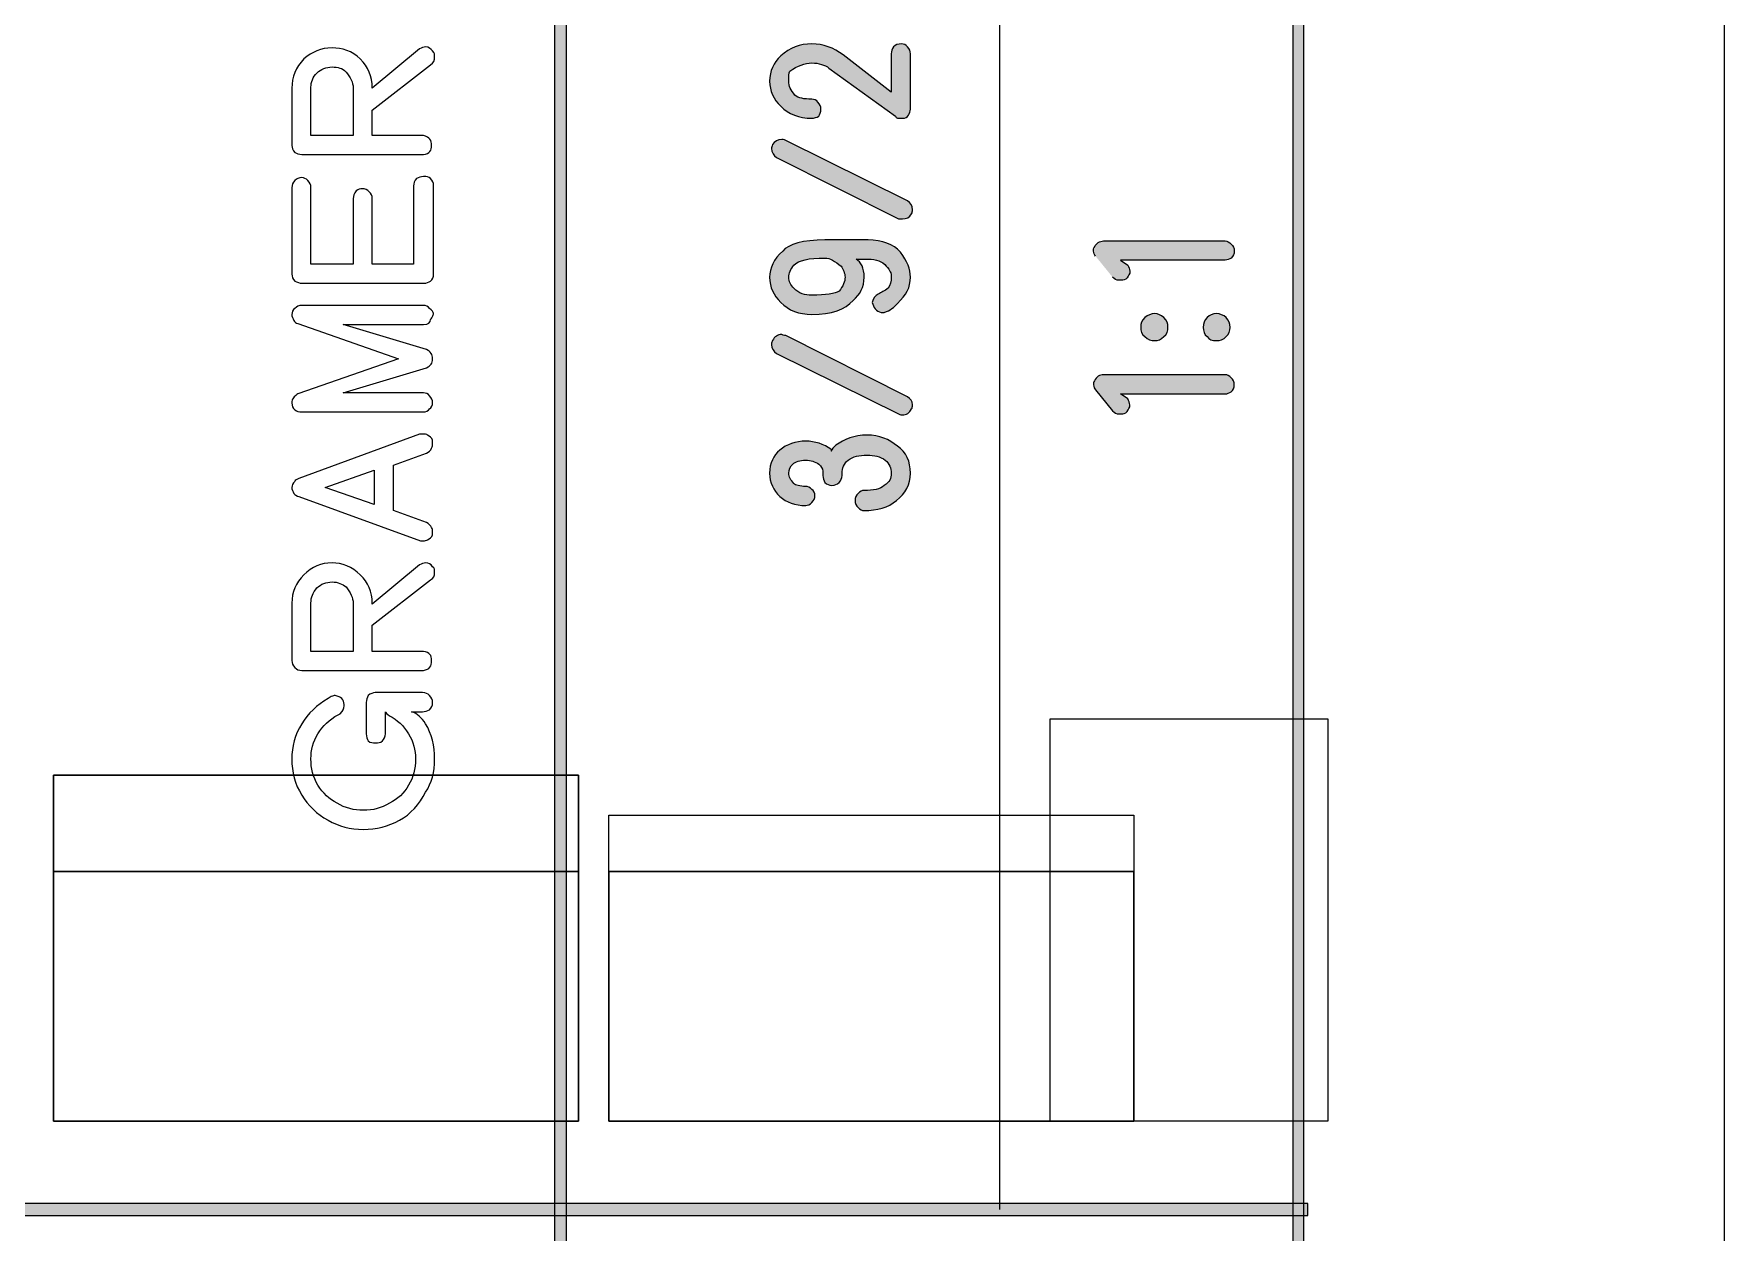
# Model space of a CAD drawing. Header units: inches. Extents: x -1525 to 612, y 0 to 1008.
# Drawn here: x -120.8 to -20, y 709.8 to 781.3 of the extents above; entities that cross this region are included whole.
import ezdxf

# ---------------------------------------------------------------- set-up
doc = ezdxf.new("R2010")
doc.units = ezdxf.units.IN
doc.header["$MEASUREMENT"] = 0
doc.header["$XCLIPFRAME"] = 2
doc.layers.add('Layer 1', color=7, linetype='Continuous', lineweight=0)
picture_1 = doc.add_image_def('image5.png', size_in_pixel=(62, 131))
picture_2 = doc.add_image_def('image6.png', size_in_pixel=(24, 131))
picture_3 = doc.add_image_def('image10.png', size_in_pixel=(62, 131))

# ---------------------------------------------------------------- blocks, each defined once
blk = doc.blocks.new('Block_7')
at = {"layer": 'Layer 1'}
blk.add_lwpolyline([(-119.66, 716.4), (-119.66, 731.28), (-88.34, 731.28), (-88.34, 716.4)], close=True, dxfattribs=at)
image = blk.add_image(picture_1, insert=(-119.66, 716.4), size_in_units=(14.88, 31.32), rotation=90, dxfattribs=at)
image.dxf.v_pixel = (0.23908, 0)
blk = doc.blocks.new('Block_8')
at = {"layer": 'Layer 1'}
blk.add_lwpolyline([(-119.66, 731.28), (-119.66, 737.04), (-88.34, 737.04), (-88.34, 731.28)], close=True, dxfattribs=at)
image = blk.add_image(picture_2, insert=(-119.66, 731.28), size_in_units=(5.76, 31.32), rotation=90, dxfattribs=at)
image.dxf.v_pixel = (0.23908, 0)
blk = doc.blocks.new('Block_11')
at = {"layer": 'Layer 1'}
blk.add_lwpolyline([(-60.2, 716.4), (-60.2, 740.4), (-43.64, 740.4), (-43.64, 716.4)], close=True, dxfattribs=at)
blk = doc.blocks.new('Block_12')
at = {"layer": 'Layer 1'}
blk.add_lwpolyline([(-86.54, 716.4), (-86.54, 731.28), (-55.22, 731.28), (-55.22, 716.4)], close=True, dxfattribs=at)
image = blk.add_image(picture_3, insert=(-86.54, 716.4), size_in_units=(14.88, 31.32), rotation=90, dxfattribs=at)
image.dxf.v_pixel = (0.23908, 0)
blk = doc.blocks.new('Block_13')
at = {"layer": 'Layer 1'}
blk.add_lwpolyline([(-86.54, 731.28), (-86.54, 734.64), (-55.22, 734.64), (-55.22, 731.28)], close=True, dxfattribs=at)
blk = doc.blocks.new('Block_2')
at = {"layer": 'Layer 1', "true_color": 0x000000, "transparency": 33554687}
h = blk.add_hatch(color=18, dxfattribs=at)
h.dxf.hatch_style = 2
h.paths.add_polyline_path([(-89.78, 566.88), (-89.06, 566.88), (-89.06, 989.46), (-89.78, 989.46)])
h = blk.add_hatch(color=18, dxfattribs=at)
h.dxf.hatch_style = 2
h.paths.add_polyline_path([(-45.74, 566.88), (-45.08, 566.88), (-45.08, 989.46), (-45.74, 989.46)])
h = blk.add_hatch(color=18, dxfattribs=at)
h.dxf.hatch_style = 2
edge = h.paths.add_edge_path()
edge.add_spline(control_points=[(-73.28, 756.36), (-73.22, 756.48), (-73.16, 756.6), (-72.98, 756.72), (-72.5, 757.08), (-71.9, 757.32), (-71.12, 757.32), (-70.4, 757.32), (-69.8, 757.08), (-69.32, 756.66), (-68.78, 756.3), (-68.54, 755.76), (-68.54, 755.04), (-68.54, 754.38), (-68.84, 753.84), (-69.38, 753.42), (-69.86, 753), (-70.52, 752.82), (-71.3, 752.82), (-71.42, 752.82), (-71.54, 752.88), (-71.66, 753), (-71.78, 753.12), (-71.84, 753.24), (-71.84, 753.42), (-71.84, 753.6), (-71.78, 753.72), (-71.66, 753.84), (-71.54, 753.96), (-71.42, 754.02), (-71.3, 754.02), (-70.76, 754.02), (-70.34, 754.08), (-70.1, 754.32), (-69.8, 754.5), (-69.68, 754.74), (-69.68, 755.04), (-69.68, 755.34), (-69.8, 755.64), (-70.04, 755.82), (-70.34, 756.06), (-70.7, 756.12), (-71.12, 756.12), (-71.6, 756.12), (-71.96, 756.06), (-72.26, 755.82), (-72.5, 755.64), (-72.62, 755.34), (-72.62, 755.04), (-72.62, 755.04), (-72.62, 754.92), (-72.62, 754.92), (-72.62, 754.74), (-72.68, 754.62), (-72.8, 754.5), (-72.92, 754.38), (-73.04, 754.32), (-73.22, 754.32), (-73.4, 754.32), (-73.52, 754.38), (-73.64, 754.5), (-73.7, 754.62), (-73.76, 754.74), (-73.76, 754.92), (-73.76, 754.92), (-73.76, 755.16), (-73.76, 755.16), (-73.76, 755.34), (-73.88, 755.46), (-74, 755.58), (-74.24, 755.76), (-74.48, 755.82), (-74.78, 755.82), (-75.14, 755.82), (-75.38, 755.76), (-75.56, 755.58), (-75.68, 755.46), (-75.8, 755.28), (-75.8, 755.04), (-75.8, 754.86), (-75.68, 754.62), (-75.5, 754.44), (-75.38, 754.32), (-75.14, 754.26), (-74.78, 754.26), (-74.66, 754.26), (-74.54, 754.2), (-74.42, 754.08), (-74.3, 754.02), (-74.24, 753.84), (-74.24, 753.72), (-74.24, 753.54), (-74.3, 753.42), (-74.42, 753.3), (-74.54, 753.18), (-74.66, 753.12), (-74.78, 753.12), (-75.44, 753.12), (-75.92, 753.3), (-76.34, 753.66), (-76.7, 754.02), (-76.94, 754.5), (-76.94, 755.04), (-76.94, 755.64), (-76.7, 756.12), (-76.34, 756.42), (-75.92, 756.78), (-75.38, 756.96), (-74.78, 756.96), (-74.24, 756.96), (-73.7, 756.78), (-73.28, 756.48), (-73.22, 756.42), (-73.22, 756.42), (-73.28, 756.36)], knot_values=[0, 0, 0, 0, 1, 1, 1, 2, 2, 2, 3, 3, 3, 4, 4, 4, 5, 5, 5, 6, 6, 6, 7, 7, 7, 8, 8, 8, 9, 9, 9, 10, 10, 10, 11, 11, 11, 12, 12, 12, 13, 13, 13, 14, 14, 14, 15, 15, 15, 16, 16, 16, 17, 17, 17, 18, 18, 18, 19, 19, 19, 20, 20, 20, 21, 21, 21, 22, 22, 22, 23, 23, 23, 24, 24, 24, 25, 25, 25, 26, 26, 26, 27, 27, 27, 28, 28, 28, 29, 29, 29, 30, 30, 30, 31, 31, 31, 32, 32, 32, 33, 33, 33, 34, 34, 34, 35, 35, 35, 36, 36, 36, 37, 37, 37, 38, 38, 38, 38], degree=3, periodic=0)
edge = h.paths.add_edge_path()
edge.add_spline(control_points=[(-76.52, 762.18), (-76.7, 762.3), (-76.82, 762.48), (-76.82, 762.72), (-76.82, 762.84), (-76.82, 762.9), (-76.76, 762.96), (-76.64, 763.2), (-76.46, 763.32), (-76.22, 763.32), (-76.16, 763.32), (-76.1, 763.26), (-75.98, 763.26), (-75.98, 763.26), (-68.72, 759.6), (-68.72, 759.6), (-68.54, 759.48), (-68.42, 759.36), (-68.42, 759.12), (-68.42, 759), (-68.42, 758.94), (-68.48, 758.88), (-68.6, 758.64), (-68.78, 758.52), (-69.02, 758.52), (-69.08, 758.52), (-69.14, 758.52), (-69.26, 758.58), (-69.26, 758.58), (-76.52, 762.18), (-76.52, 762.18)], knot_values=[0, 0, 0, 0, 1, 1, 1, 2, 2, 2, 3, 3, 3, 4, 4, 4, 5, 5, 5, 6, 6, 6, 7, 7, 7, 8, 8, 8, 9, 9, 9, 10, 10, 10, 10], degree=3, periodic=0)
edge = h.paths.add_edge_path()
edge.add_spline(control_points=[(-75.8, 766.74), (-75.8, 766.5), (-75.68, 766.26), (-75.5, 766.08), (-75.2, 765.78), (-74.84, 765.66), (-74.42, 765.66), (-73.58, 765.66), (-73.04, 765.78), (-72.8, 765.9), (-72.56, 766.2), (-72.44, 766.5), (-72.44, 766.74), (-72.44, 766.98), (-72.56, 767.22), (-72.68, 767.4), (-73.04, 767.7), (-73.34, 767.88), (-73.64, 767.88), (-74.6, 767.88), (-75.2, 767.76), (-75.5, 767.46), (-75.68, 767.22), (-75.8, 766.98), (-75.8, 766.74)], knot_values=[0, 0, 0, 0, 1, 1, 1, 2, 2, 2, 3, 3, 3, 4, 4, 4, 5, 5, 5, 6, 6, 6, 7, 7, 7, 8, 8, 8, 8], degree=3, periodic=0)
edge = h.paths.add_edge_path()
edge.add_spline(control_points=[(-74.42, 764.52), (-75.2, 764.52), (-75.8, 764.76), (-76.28, 765.24), (-76.7, 765.66), (-76.94, 766.14), (-76.94, 766.74), (-76.94, 767.28), (-76.7, 767.82), (-76.16, 768.3), (-75.8, 768.72), (-74.96, 768.96), (-73.64, 768.96), (-73.64, 768.96), (-71.06, 768.96), (-71.06, 768.96), (-70.22, 768.96), (-69.56, 768.72), (-69.14, 768.24), (-68.72, 767.7), (-68.54, 767.22), (-68.54, 766.74), (-68.54, 766.14), (-68.78, 765.66), (-69.32, 765.18), (-69.5, 764.94), (-69.74, 764.76), (-70.1, 764.64), (-70.16, 764.64), (-70.22, 764.64), (-70.28, 764.64), (-70.58, 764.7), (-70.76, 764.94), (-70.82, 765.24), (-70.76, 765.48), (-70.64, 765.66), (-70.46, 765.72), (-70.28, 765.84), (-70.1, 765.9), (-69.86, 766.08), (-69.74, 766.26), (-69.68, 766.5), (-69.68, 766.74), (-69.68, 766.98), (-69.74, 767.16), (-69.98, 767.4), (-70.22, 767.7), (-70.58, 767.82), (-71.06, 767.82), (-71.06, 767.82), (-71.78, 767.82), (-71.78, 767.82), (-71.48, 767.64), (-71.3, 767.28), (-71.3, 766.74), (-71.3, 766.14), (-71.54, 765.72), (-71.96, 765.36), (-72.44, 764.82), (-73.22, 764.52), (-74.42, 764.52)], knot_values=[0, 0, 0, 0, 1, 1, 1, 2, 2, 2, 3, 3, 3, 4, 4, 4, 5, 5, 5, 6, 6, 6, 7, 7, 7, 8, 8, 8, 9, 9, 9, 10, 10, 10, 11, 11, 11, 12, 12, 12, 13, 13, 13, 14, 14, 14, 15, 15, 15, 16, 16, 16, 17, 17, 17, 18, 18, 18, 19, 19, 19, 20, 20, 20, 20], degree=3, periodic=0)
edge = h.paths.add_edge_path()
edge.add_spline(control_points=[(-76.52, 773.88), (-76.7, 774), (-76.82, 774.18), (-76.82, 774.42), (-76.82, 774.48), (-76.82, 774.54), (-76.76, 774.66), (-76.64, 774.84), (-76.46, 774.96), (-76.22, 774.96), (-76.16, 774.96), (-76.1, 774.96), (-75.98, 774.9), (-75.98, 774.9), (-68.72, 771.3), (-68.72, 771.3), (-68.54, 771.18), (-68.42, 771), (-68.42, 770.76), (-68.42, 770.7), (-68.42, 770.58), (-68.48, 770.52), (-68.6, 770.28), (-68.78, 770.22), (-69.02, 770.22), (-69.08, 770.22), (-69.14, 770.22), (-69.26, 770.22), (-69.26, 770.22), (-76.52, 773.88), (-76.52, 773.88)], knot_values=[0, 0, 0, 0, 1, 1, 1, 2, 2, 2, 3, 3, 3, 4, 4, 4, 5, 5, 5, 6, 6, 6, 7, 7, 7, 8, 8, 8, 9, 9, 9, 10, 10, 10, 10], degree=3, periodic=0)
edge = h.paths.add_edge_path()
edge.add_spline(control_points=[(-69.68, 777.78), (-69.68, 777.78), (-69.68, 780.06), (-69.68, 780.06), (-69.68, 780.24), (-69.62, 780.36), (-69.56, 780.48), (-69.44, 780.6), (-69.26, 780.66), (-69.08, 780.66), (-68.96, 780.66), (-68.78, 780.6), (-68.72, 780.48), (-68.6, 780.36), (-68.54, 780.24), (-68.54, 780.06), (-68.54, 780.06), (-68.54, 776.76), (-68.54, 776.76), (-68.54, 776.64), (-68.6, 776.52), (-68.66, 776.4), (-68.72, 776.28), (-68.84, 776.22), (-69.02, 776.22), (-69.02, 776.22), (-69.08, 776.22), (-69.14, 776.22), (-69.26, 776.22), (-69.38, 776.22), (-69.44, 776.34), (-69.44, 776.34), (-73.4, 779.22), (-73.4, 779.22), (-73.64, 779.4), (-74, 779.52), (-74.42, 779.52), (-74.84, 779.52), (-75.26, 779.34), (-75.74, 779.04), (-75.8, 778.92), (-75.8, 778.68), (-75.8, 778.44), (-75.8, 778.14), (-75.68, 777.9), (-75.44, 777.6), (-75.2, 777.42), (-74.9, 777.36), (-74.42, 777.36), (-74.3, 777.36), (-74.12, 777.3), (-74.06, 777.18), (-73.94, 777.06), (-73.88, 776.94), (-73.88, 776.76), (-73.88, 776.58), (-73.94, 776.46), (-74, 776.34), (-74.12, 776.28), (-74.3, 776.22), (-74.42, 776.22), (-75.2, 776.22), (-75.8, 776.46), (-76.28, 776.94), (-76.7, 777.36), (-76.94, 777.84), (-76.94, 778.44), (-76.94, 779.04), (-76.7, 779.52), (-76.28, 779.94), (-75.74, 780.42), (-75.14, 780.66), (-74.42, 780.66), (-73.76, 780.66), (-73.1, 780.42), (-72.56, 780), (-72.56, 780), (-69.68, 777.78), (-69.68, 777.78)], knot_values=[0, 0, 0, 0, 1, 1, 1, 2, 2, 2, 3, 3, 3, 4, 4, 4, 5, 5, 5, 6, 6, 6, 7, 7, 7, 8, 8, 8, 9, 9, 9, 10, 10, 10, 11, 11, 11, 12, 12, 12, 13, 13, 13, 14, 14, 14, 15, 15, 15, 16, 16, 16, 17, 17, 17, 18, 18, 18, 19, 19, 19, 20, 20, 20, 21, 21, 21, 22, 22, 22, 23, 23, 23, 24, 24, 24, 25, 25, 25, 26, 26, 26, 26], degree=3, periodic=0)
edge = h.paths.add_edge_path()
edge.add_spline(control_points=[(-74.42, 785.34), (-74.84, 785.34), (-75.32, 785.22), (-75.74, 784.92), (-75.8, 784.74), (-75.8, 784.5), (-75.8, 784.26), (-75.8, 784.02), (-75.68, 783.78), (-75.5, 783.54), (-75.26, 783.3), (-74.9, 783.18), (-74.42, 783.18), (-74.42, 783.18), (-71.06, 783.18), (-71.06, 783.18), (-70.58, 783.18), (-70.22, 783.3), (-69.98, 783.54), (-69.8, 783.78), (-69.68, 784.02), (-69.68, 784.26), (-69.68, 784.5), (-69.8, 784.74), (-69.98, 784.98), (-70.22, 785.22), (-70.58, 785.34), (-71.06, 785.34), (-71.06, 785.34), (-74.42, 785.34), (-74.42, 785.34)], knot_values=[0, 0, 0, 0, 1, 1, 1, 2, 2, 2, 3, 3, 3, 4, 4, 4, 5, 5, 5, 6, 6, 6, 7, 7, 7, 8, 8, 8, 9, 9, 9, 10, 10, 10, 10], degree=3, periodic=0)
edge = h.paths.add_edge_path()
edge.add_spline(control_points=[(-71.06, 786.48), (-70.28, 786.48), (-69.68, 786.24), (-69.2, 785.76), (-68.72, 785.34), (-68.54, 784.86), (-68.54, 784.26), (-68.54, 783.66), (-68.78, 783.18), (-69.2, 782.76), (-69.68, 782.28), (-70.28, 782.04), (-71.06, 782.04), (-71.06, 782.04), (-74.42, 782.04), (-74.42, 782.04), (-75.2, 782.04), (-75.8, 782.28), (-76.28, 782.76), (-76.7, 783.18), (-76.94, 783.72), (-76.94, 784.26), (-76.94, 784.86), (-76.7, 785.34), (-76.28, 785.76), (-75.8, 786.24), (-75.2, 786.48), (-74.42, 786.48), (-74.42, 786.48), (-71.06, 786.48), (-71.06, 786.48)], knot_values=[0, 0, 0, 0, 1, 1, 1, 2, 2, 2, 3, 3, 3, 4, 4, 4, 5, 5, 5, 6, 6, 6, 7, 7, 7, 8, 8, 8, 9, 9, 9, 10, 10, 10, 10], degree=3, periodic=0)
edge = h.paths.add_edge_path()
edge.add_spline(control_points=[(-76.82, 790.38), (-76.88, 790.44), (-76.94, 790.56), (-76.94, 790.68), (-76.94, 790.8), (-76.94, 790.86), (-76.88, 790.98), (-76.76, 791.16), (-76.58, 791.28), (-76.34, 791.28), (-76.34, 791.28), (-69.08, 791.28), (-69.08, 791.28), (-68.96, 791.28), (-68.84, 791.22), (-68.72, 791.1), (-68.6, 790.98), (-68.54, 790.86), (-68.54, 790.68), (-68.54, 790.56), (-68.6, 790.38), (-68.72, 790.32), (-68.84, 790.2), (-68.96, 790.14), (-69.08, 790.14), (-69.08, 790.14), (-75.32, 790.14), (-75.32, 790.14), (-75.32, 790.14), (-74.9, 789.84), (-74.9, 789.84), (-74.84, 789.72), (-74.78, 789.6), (-74.78, 789.48), (-74.78, 789.48), (-74.78, 789.42), (-74.78, 789.36), (-74.84, 789.24), (-74.9, 789.12), (-75.02, 789), (-75.14, 788.94), (-75.26, 788.94), (-75.38, 788.94), (-75.38, 788.94), (-75.44, 788.94), (-75.44, 788.94), (-75.56, 788.94), (-75.68, 789), (-75.8, 789.18), (-75.8, 789.18), (-76.82, 790.38), (-76.82, 790.38)], knot_values=[0, 0, 0, 0, 1, 1, 1, 2, 2, 2, 3, 3, 3, 4, 4, 4, 5, 5, 5, 6, 6, 6, 7, 7, 7, 8, 8, 8, 9, 9, 9, 10, 10, 10, 11, 11, 11, 12, 12, 12, 13, 13, 13, 14, 14, 14, 15, 15, 15, 16, 16, 16, 17, 17, 17, 17], degree=3, periodic=0)
edge = h.paths.add_edge_path()
edge.add_spline(control_points=[(-69.68, 795.96), (-69.68, 796.2), (-69.74, 796.38), (-69.86, 796.56), (-70.22, 796.86), (-70.58, 797.04), (-71.06, 797.04), (-71.9, 797.04), (-72.44, 796.92), (-72.68, 796.68), (-72.92, 796.44), (-72.98, 796.2), (-72.98, 795.96), (-72.98, 795.72), (-72.92, 795.48), (-72.68, 795.24), (-72.38, 794.94), (-72.14, 794.82), (-71.84, 794.82), (-70.88, 794.82), (-70.28, 794.94), (-69.98, 795.24), (-69.8, 795.42), (-69.68, 795.66), (-69.68, 795.96)], knot_values=[0, 0, 0, 0, 1, 1, 1, 2, 2, 2, 3, 3, 3, 4, 4, 4, 5, 5, 5, 6, 6, 6, 7, 7, 7, 8, 8, 8, 8], degree=3, periodic=0)
edge = h.paths.add_edge_path()
edge.add_spline(control_points=[(-71.06, 798.18), (-70.28, 798.18), (-69.68, 797.94), (-69.2, 797.46), (-68.78, 796.98), (-68.54, 796.5), (-68.54, 795.96), (-68.54, 795.36), (-68.78, 794.88), (-69.26, 794.4), (-69.62, 793.92), (-70.52, 793.68), (-71.78, 793.68), (-71.78, 793.68), (-74.42, 793.68), (-74.42, 793.68), (-75.26, 793.68), (-75.86, 793.92), (-76.22, 794.4), (-76.7, 794.94), (-76.94, 795.42), (-76.94, 795.96), (-76.94, 796.5), (-76.7, 797.04), (-76.28, 797.46), (-76.04, 797.7), (-75.74, 797.88), (-75.38, 798), (-75.32, 798.06), (-75.26, 798.06), (-75.2, 798.06), (-74.9, 797.94), (-74.72, 797.76), (-74.6, 797.46), (-74.66, 797.22), (-74.78, 797.04), (-75.02, 796.92), (-75.2, 796.86), (-75.32, 796.74), (-75.5, 796.62), (-75.68, 796.44), (-75.8, 796.2), (-75.8, 795.96), (-75.8, 795.72), (-75.68, 795.48), (-75.44, 795.18), (-75.26, 795), (-74.9, 794.88), (-74.42, 794.88), (-74.42, 794.88), (-73.7, 794.88), (-73.7, 794.88), (-74, 795.06), (-74.12, 795.42), (-74.12, 795.96), (-74.12, 796.5), (-73.94, 796.98), (-73.52, 797.28), (-73.04, 797.88), (-72.2, 798.18), (-71.06, 798.18)], knot_values=[0, 0, 0, 0, 1, 1, 1, 2, 2, 2, 3, 3, 3, 4, 4, 4, 5, 5, 5, 6, 6, 6, 7, 7, 7, 8, 8, 8, 9, 9, 9, 10, 10, 10, 11, 11, 11, 12, 12, 12, 13, 13, 13, 14, 14, 14, 15, 15, 15, 16, 16, 16, 17, 17, 17, 18, 18, 18, 19, 19, 19, 20, 20, 20, 20], degree=3, periodic=0)
edge.add_line((-71.06, 798.18), (-71.06, 798.18))
h = blk.add_hatch(color=18, dxfattribs=at)
h.dxf.hatch_style = 2
edge = h.paths.add_edge_path()
edge.add_spline(control_points=[(-57.5, 760.02), (-57.56, 760.08), (-57.62, 760.2), (-57.62, 760.32), (-57.62, 760.38), (-57.62, 760.5), (-57.56, 760.56), (-57.44, 760.8), (-57.26, 760.92), (-57.02, 760.92), (-57.02, 760.92), (-49.76, 760.92), (-49.76, 760.92), (-49.64, 760.92), (-49.52, 760.86), (-49.4, 760.74), (-49.28, 760.62), (-49.22, 760.5), (-49.22, 760.32), (-49.22, 760.14), (-49.28, 760.02), (-49.4, 759.9), (-49.52, 759.84), (-49.64, 759.78), (-49.76, 759.78), (-49.76, 759.78), (-56, 759.78), (-56, 759.78), (-56, 759.78), (-55.58, 759.48), (-55.58, 759.48), (-55.52, 759.36), (-55.46, 759.24), (-55.46, 759.12), (-55.46, 759.12), (-55.46, 759.06), (-55.46, 759), (-55.52, 758.88), (-55.58, 758.76), (-55.7, 758.64), (-55.82, 758.58), (-55.94, 758.58), (-56.06, 758.58), (-56.06, 758.58), (-56.12, 758.58), (-56.12, 758.58), (-56.24, 758.58), (-56.36, 758.64), (-56.48, 758.76), (-56.48, 758.76), (-57.5, 760.02), (-57.5, 760.02)], knot_values=[0, 0, 0, 0, 1, 1, 1, 2, 2, 2, 3, 3, 3, 4, 4, 4, 5, 5, 5, 6, 6, 6, 7, 7, 7, 8, 8, 8, 9, 9, 9, 10, 10, 10, 11, 11, 11, 12, 12, 12, 13, 13, 13, 14, 14, 14, 15, 15, 15, 16, 16, 16, 17, 17, 17, 17], degree=3, periodic=0)
edge = h.paths.add_edge_path()
edge.add_spline(control_points=[(-53.42, 763.2), (-53.6, 763.02), (-53.78, 762.96), (-53.96, 762.96), (-54.2, 762.96), (-54.38, 763.02), (-54.56, 763.2), (-54.74, 763.32), (-54.8, 763.56), (-54.8, 763.74), (-54.8, 763.98), (-54.74, 764.16), (-54.56, 764.34), (-54.38, 764.46), (-54.2, 764.58), (-53.96, 764.58), (-53.78, 764.58), (-53.6, 764.46), (-53.42, 764.34), (-53.24, 764.16), (-53.18, 763.98), (-53.18, 763.74), (-53.18, 763.56), (-53.24, 763.32), (-53.42, 763.2)], knot_values=[0, 0, 0, 0, 1, 1, 1, 2, 2, 2, 3, 3, 3, 4, 4, 4, 5, 5, 5, 6, 6, 6, 7, 7, 7, 8, 8, 8, 8], degree=3, periodic=0)
edge = h.paths.add_edge_path()
edge.add_spline(control_points=[(-49.7, 763.2), (-49.88, 763.02), (-50.06, 762.96), (-50.3, 762.96), (-50.54, 762.96), (-50.72, 763.02), (-50.84, 763.2), (-51.02, 763.32), (-51.08, 763.56), (-51.08, 763.74), (-51.08, 763.98), (-51.02, 764.16), (-50.84, 764.34), (-50.72, 764.46), (-50.48, 764.58), (-50.3, 764.58), (-50.06, 764.58), (-49.88, 764.46), (-49.7, 764.34), (-49.58, 764.16), (-49.46, 763.98), (-49.46, 763.74), (-49.46, 763.56), (-49.58, 763.32), (-49.7, 763.2)], knot_values=[0, 0, 0, 0, 1, 1, 1, 2, 2, 2, 3, 3, 3, 4, 4, 4, 5, 5, 5, 6, 6, 6, 7, 7, 7, 8, 8, 8, 8], degree=3, periodic=0)
edge = h.paths.add_edge_path()
edge.add_spline(control_points=[(-57.5, 768), (-57.56, 768.06), (-57.62, 768.18), (-57.62, 768.3), (-57.62, 768.36), (-57.62, 768.48), (-57.56, 768.54), (-57.44, 768.78), (-57.26, 768.9), (-57.02, 768.9), (-57.02, 768.9), (-49.76, 768.9), (-49.76, 768.9), (-49.64, 768.9), (-49.52, 768.84), (-49.4, 768.72), (-49.28, 768.6), (-49.22, 768.48), (-49.22, 768.3), (-49.22, 768.12), (-49.28, 768), (-49.4, 767.88), (-49.52, 767.82), (-49.64, 767.76), (-49.76, 767.76), (-49.76, 767.76), (-56, 767.76), (-56, 767.76), (-56, 767.76), (-55.58, 767.46), (-55.58, 767.46), (-55.52, 767.34), (-55.46, 767.22), (-55.46, 767.1), (-55.46, 767.1), (-55.46, 767.04), (-55.46, 766.98), (-55.52, 766.86), (-55.58, 766.74), (-55.7, 766.62), (-55.82, 766.56), (-55.94, 766.56), (-56.06, 766.56), (-56.06, 766.56), (-56.12, 766.56), (-56.12, 766.56), (-56.24, 766.56), (-56.36, 766.62), (-56.48, 766.74)], knot_values=[0, 0, 0, 0, 1, 1, 1, 2, 2, 2, 3, 3, 3, 4, 4, 4, 5, 5, 5, 6, 6, 6, 7, 7, 7, 8, 8, 8, 9, 9, 9, 10, 10, 10, 11, 11, 11, 12, 12, 12, 13, 13, 13, 14, 14, 14, 15, 15, 15, 16, 16, 16, 16], degree=3, periodic=0)
edge.add_line((-56.48, 766.74), (-57.5, 768))
h = blk.add_hatch(color=18, dxfattribs=at)
h.dxf.hatch_style = 2
h.paths.add_polyline_path([(-166.58, 710.76), (-44.84, 710.76), (-44.84, 711.48), (-166.58, 711.48)])
at = {"layer": 'Layer 1', "color": 18, "lineweight": 9, "true_color": 0x000000}
blk.add_line((-63.2, 711.12), (-63.2, 989.46), dxfattribs=at)
at = {"layer": 'Layer 1'}
for points in [[(-632, 1008), (-20, 1008), (-20, 0), (-632, 0)], [(-89.78, 566.88), (-89.06, 566.88), (-89.06, 989.46), (-89.78, 989.46)], [(-45.74, 566.88), (-45.08, 566.88), (-45.08, 989.46), (-45.74, 989.46)], [(-166.58, 710.76), (-44.84, 710.76), (-44.84, 711.48), (-166.58, 711.48)]]:
    blk.add_lwpolyline(points, close=True, dxfattribs=at)
at = {"layer": 'Layer 1', "color": 18, "lineweight": 9, "true_color": 0x000000}
for points in [[(-89.78, 566.88), (-89.06, 566.88), (-89.06, 989.46), (-89.78, 989.46)], [(-45.08, 989.46), (-45.74, 989.46), (-45.74, 566.88), (-45.08, 566.88)], [(-166.58, 710.76), (-44.84, 710.76), (-44.84, 711.48), (-166.58, 711.48)]]:
    blk.add_lwpolyline(points, close=True, dxfattribs=at)
at = {"layer": 'Layer 1'}
for points, knots in [([(-100.64, 776.7), (-100.64, 776.7), (-100.64, 775.2), (-100.64, 775.2), (-100.64, 775.2), (-97.58, 775.2), (-97.58, 775.2), (-97.22, 775.08), (-97.1, 774.9), (-97.1, 774.6), (-97.1, 774.3), (-97.22, 774.12), (-97.58, 774.06), (-97.58, 774.06), (-104.84, 774.06), (-104.84, 774.06), (-105.02, 774.06), (-105.14, 774.12), (-105.26, 774.18), (-105.38, 774.3), (-105.44, 774.48), (-105.44, 774.6), (-105.44, 774.6), (-105.44, 778.02), (-105.44, 778.02), (-105.44, 778.68), (-105.2, 779.28), (-104.72, 779.76), (-104.24, 780.18), (-103.7, 780.42), (-103.04, 780.42), (-102.44, 780.42), (-101.84, 780.24), (-101.36, 779.76), (-100.88, 779.28), (-100.64, 778.74), (-100.64, 778.02), (-100.64, 778.02), (-97.82, 780.36), (-97.82, 780.36), (-97.7, 780.42), (-97.58, 780.48), (-97.46, 780.48), (-97.28, 780.48), (-97.16, 780.36), (-97.04, 780.24), (-96.92, 780.12), (-96.92, 780), (-96.92, 779.88), (-96.92, 779.7), (-96.98, 779.52), (-97.16, 779.4), (-97.16, 779.4), (-100.64, 776.7), (-100.64, 776.7)], [0, 0, 0, 0, 1, 1, 1, 2, 2, 2, 3, 3, 3, 4, 4, 4, 5, 5, 5, 6, 6, 6, 7, 7, 7, 8, 8, 8, 9, 9, 9, 10, 10, 10, 11, 11, 11, 12, 12, 12, 13, 13, 13, 14, 14, 14, 15, 15, 15, 16, 16, 16, 17, 17, 17, 18, 18, 18, 18]), ([(-69.68, 777.78), (-69.68, 777.78), (-69.68, 780.06), (-69.68, 780.06), (-69.68, 780.24), (-69.62, 780.36), (-69.56, 780.48), (-69.44, 780.6), (-69.26, 780.66), (-69.08, 780.66), (-68.96, 780.66), (-68.78, 780.6), (-68.72, 780.48), (-68.6, 780.36), (-68.54, 780.24), (-68.54, 780.06), (-68.54, 780.06), (-68.54, 776.76), (-68.54, 776.76), (-68.54, 776.64), (-68.6, 776.52), (-68.66, 776.4), (-68.72, 776.28), (-68.84, 776.22), (-69.02, 776.22), (-69.02, 776.22), (-69.08, 776.22), (-69.14, 776.22), (-69.26, 776.22), (-69.38, 776.22), (-69.44, 776.34), (-69.44, 776.34), (-73.4, 779.22), (-73.4, 779.22), (-73.64, 779.4), (-74, 779.52), (-74.42, 779.52), (-74.84, 779.52), (-75.26, 779.34), (-75.74, 779.04), (-75.8, 778.92), (-75.8, 778.68), (-75.8, 778.44), (-75.8, 778.14), (-75.68, 777.9), (-75.44, 777.6), (-75.2, 777.42), (-74.9, 777.36), (-74.42, 777.36), (-74.3, 777.36), (-74.12, 777.3), (-74.06, 777.18), (-73.94, 777.06), (-73.88, 776.94), (-73.88, 776.76), (-73.88, 776.58), (-73.94, 776.46), (-74, 776.34), (-74.12, 776.28), (-74.3, 776.22), (-74.42, 776.22), (-75.2, 776.22), (-75.8, 776.46), (-76.28, 776.94), (-76.7, 777.36), (-76.94, 777.84), (-76.94, 778.44), (-76.94, 779.04), (-76.7, 779.52), (-76.28, 779.94), (-75.74, 780.42), (-75.14, 780.66), (-74.42, 780.66), (-73.76, 780.66), (-73.1, 780.42), (-72.56, 780), (-72.56, 780), (-69.68, 777.78), (-69.68, 777.78)], [0, 0, 0, 0, 1, 1, 1, 2, 2, 2, 3, 3, 3, 4, 4, 4, 5, 5, 5, 6, 6, 6, 7, 7, 7, 8, 8, 8, 9, 9, 9, 10, 10, 10, 11, 11, 11, 12, 12, 12, 13, 13, 13, 14, 14, 14, 15, 15, 15, 16, 16, 16, 17, 17, 17, 18, 18, 18, 19, 19, 19, 20, 20, 20, 21, 21, 21, 22, 22, 22, 23, 23, 23, 24, 24, 24, 25, 25, 25, 26, 26, 26, 26]), ([(-101.78, 775.2), (-101.78, 775.2), (-101.78, 778.02), (-101.78, 778.02), (-101.78, 778.38), (-101.96, 778.68), (-102.2, 778.98), (-102.44, 779.22), (-102.68, 779.28), (-103.04, 779.28), (-103.4, 779.28), (-103.7, 779.16), (-103.94, 778.92), (-104.18, 778.68), (-104.3, 778.38), (-104.3, 778.08), (-104.3, 778.08), (-104.3, 775.2), (-104.3, 775.2), (-104.3, 775.2), (-101.78, 775.2), (-101.78, 775.2)], [0, 0, 0, 0, 1, 1, 1, 2, 2, 2, 3, 3, 3, 4, 4, 4, 5, 5, 5, 6, 6, 6, 7, 7, 7, 7]), ([(-76.52, 773.88), (-76.7, 774), (-76.82, 774.18), (-76.82, 774.42), (-76.82, 774.48), (-76.82, 774.54), (-76.76, 774.66), (-76.64, 774.84), (-76.46, 774.96), (-76.22, 774.96), (-76.16, 774.96), (-76.1, 774.96), (-75.98, 774.9), (-75.98, 774.9), (-68.72, 771.3), (-68.72, 771.3), (-68.54, 771.18), (-68.42, 771), (-68.42, 770.76), (-68.42, 770.7), (-68.42, 770.58), (-68.48, 770.52), (-68.6, 770.28), (-68.78, 770.22), (-69.02, 770.22), (-69.08, 770.22), (-69.14, 770.22), (-69.26, 770.22), (-69.26, 770.22), (-76.52, 773.88), (-76.52, 773.88)], [0, 0, 0, 0, 1, 1, 1, 2, 2, 2, 3, 3, 3, 4, 4, 4, 5, 5, 5, 6, 6, 6, 7, 7, 7, 8, 8, 8, 9, 9, 9, 10, 10, 10, 10]), ([(-100.64, 767.52), (-100.64, 767.52), (-98.18, 767.52), (-98.18, 767.52), (-98.18, 767.52), (-98.18, 772.2), (-98.18, 772.2), (-98.18, 772.32), (-98.12, 772.5), (-98, 772.62), (-97.88, 772.68), (-97.76, 772.74), (-97.58, 772.74), (-97.4, 772.74), (-97.28, 772.74), (-97.16, 772.62), (-97.04, 772.5), (-96.98, 772.38), (-96.98, 772.2), (-96.98, 772.2), (-96.98, 766.92), (-96.98, 766.92), (-96.98, 766.74), (-97.04, 766.62), (-97.16, 766.5), (-97.28, 766.44), (-97.4, 766.38), (-97.58, 766.38), (-97.58, 766.38), (-104.84, 766.38), (-104.84, 766.38), (-104.96, 766.38), (-105.14, 766.44), (-105.26, 766.5), (-105.38, 766.62), (-105.44, 766.8), (-105.44, 766.92), (-105.44, 766.92), (-105.44, 772.08), (-105.44, 772.08), (-105.44, 772.26), (-105.38, 772.38), (-105.26, 772.5), (-105.14, 772.62), (-105.02, 772.68), (-104.84, 772.68), (-104.72, 772.68), (-104.6, 772.62), (-104.48, 772.5), (-104.36, 772.38), (-104.3, 772.26), (-104.3, 772.08), (-104.3, 772.08), (-104.3, 767.52), (-104.3, 767.52), (-104.3, 767.52), (-101.78, 767.52), (-101.78, 767.52), (-101.78, 767.52), (-101.78, 771.42), (-101.78, 771.42), (-101.78, 771.6), (-101.72, 771.72), (-101.6, 771.9), (-101.48, 771.96), (-101.36, 772.02), (-101.24, 772.02), (-101.06, 772.02), (-100.94, 771.96), (-100.82, 771.84), (-100.7, 771.72), (-100.64, 771.6), (-100.64, 771.42), (-100.64, 771.42), (-100.64, 767.52), (-100.64, 767.52)], [0, 0, 0, 0, 1, 1, 1, 2, 2, 2, 3, 3, 3, 4, 4, 4, 5, 5, 5, 6, 6, 6, 7, 7, 7, 8, 8, 8, 9, 9, 9, 10, 10, 10, 11, 11, 11, 12, 12, 12, 13, 13, 13, 14, 14, 14, 15, 15, 15, 16, 16, 16, 17, 17, 17, 18, 18, 18, 19, 19, 19, 20, 20, 20, 21, 21, 21, 22, 22, 22, 23, 23, 23, 24, 24, 24, 25, 25, 25, 25]), ([(-74.42, 764.52), (-75.2, 764.52), (-75.8, 764.76), (-76.28, 765.24), (-76.7, 765.66), (-76.94, 766.14), (-76.94, 766.74), (-76.94, 767.28), (-76.7, 767.82), (-76.16, 768.3), (-75.8, 768.72), (-74.96, 768.96), (-73.64, 768.96), (-73.64, 768.96), (-71.06, 768.96), (-71.06, 768.96), (-70.22, 768.96), (-69.56, 768.72), (-69.14, 768.24), (-68.72, 767.7), (-68.54, 767.22), (-68.54, 766.74), (-68.54, 766.14), (-68.78, 765.66), (-69.32, 765.18), (-69.5, 764.94), (-69.74, 764.76), (-70.1, 764.64), (-70.16, 764.64), (-70.22, 764.64), (-70.28, 764.64), (-70.58, 764.7), (-70.76, 764.94), (-70.82, 765.24), (-70.76, 765.48), (-70.64, 765.66), (-70.46, 765.72), (-70.28, 765.84), (-70.1, 765.9), (-69.86, 766.08), (-69.74, 766.26), (-69.68, 766.5), (-69.68, 766.74), (-69.68, 766.98), (-69.74, 767.16), (-69.98, 767.4), (-70.22, 767.7), (-70.58, 767.82), (-71.06, 767.82), (-71.06, 767.82), (-71.78, 767.82), (-71.78, 767.82), (-71.48, 767.64), (-71.3, 767.28), (-71.3, 766.74), (-71.3, 766.14), (-71.54, 765.72), (-71.96, 765.36), (-72.44, 764.82), (-73.22, 764.52), (-74.42, 764.52)], [0, 0, 0, 0, 1, 1, 1, 2, 2, 2, 3, 3, 3, 4, 4, 4, 5, 5, 5, 6, 6, 6, 7, 7, 7, 8, 8, 8, 9, 9, 9, 10, 10, 10, 11, 11, 11, 12, 12, 12, 13, 13, 13, 14, 14, 14, 15, 15, 15, 16, 16, 16, 17, 17, 17, 18, 18, 18, 19, 19, 19, 20, 20, 20, 20]), ([(-57.5, 768), (-57.56, 768.06), (-57.62, 768.18), (-57.62, 768.3), (-57.62, 768.36), (-57.62, 768.48), (-57.56, 768.54), (-57.44, 768.78), (-57.26, 768.9), (-57.02, 768.9), (-57.02, 768.9), (-49.76, 768.9), (-49.76, 768.9), (-49.64, 768.9), (-49.52, 768.84), (-49.4, 768.72), (-49.28, 768.6), (-49.22, 768.48), (-49.22, 768.3), (-49.22, 768.12), (-49.28, 768), (-49.4, 767.88), (-49.52, 767.82), (-49.64, 767.76), (-49.76, 767.76), (-49.76, 767.76), (-56, 767.76), (-56, 767.76), (-56, 767.76), (-55.58, 767.46), (-55.58, 767.46), (-55.52, 767.34), (-55.46, 767.22), (-55.46, 767.1), (-55.46, 767.1), (-55.46, 767.04), (-55.46, 766.98), (-55.52, 766.86), (-55.58, 766.74), (-55.7, 766.62), (-55.82, 766.56), (-55.94, 766.56), (-56.06, 766.56), (-56.06, 766.56), (-56.12, 766.56), (-56.12, 766.56), (-56.24, 766.56), (-56.36, 766.62), (-56.48, 766.74)], [0, 0, 0, 0, 1, 1, 1, 2, 2, 2, 3, 3, 3, 4, 4, 4, 5, 5, 5, 6, 6, 6, 7, 7, 7, 8, 8, 8, 9, 9, 9, 10, 10, 10, 11, 11, 11, 12, 12, 12, 13, 13, 13, 14, 14, 14, 15, 15, 15, 16, 16, 16, 16]), ([(-75.8, 766.74), (-75.8, 766.5), (-75.68, 766.26), (-75.5, 766.08), (-75.2, 765.78), (-74.84, 765.66), (-74.42, 765.66), (-73.58, 765.66), (-73.04, 765.78), (-72.8, 765.9), (-72.56, 766.2), (-72.44, 766.5), (-72.44, 766.74), (-72.44, 766.98), (-72.56, 767.22), (-72.68, 767.4), (-73.04, 767.7), (-73.34, 767.88), (-73.64, 767.88), (-74.6, 767.88), (-75.2, 767.76), (-75.5, 767.46), (-75.68, 767.22), (-75.8, 766.98), (-75.8, 766.74)], [0, 0, 0, 0, 1, 1, 1, 2, 2, 2, 3, 3, 3, 4, 4, 4, 5, 5, 5, 6, 6, 6, 7, 7, 7, 8, 8, 8, 8]), ([(-105.38, 759.48), (-105.26, 759.66), (-105.14, 759.72), (-105.08, 759.78), (-105.08, 759.78), (-99.08, 761.88), (-99.08, 761.88), (-99.08, 761.88), (-105.08, 763.98), (-105.08, 763.98), (-105.2, 763.98), (-105.26, 764.1), (-105.32, 764.16), (-105.38, 764.28), (-105.44, 764.4), (-105.44, 764.52), (-105.44, 764.64), (-105.38, 764.82), (-105.26, 764.88), (-105.14, 765), (-105.02, 765.06), (-104.84, 765.06), (-104.84, 765.06), (-97.58, 765.06), (-97.58, 765.06), (-97.46, 765.06), (-97.28, 765), (-97.22, 764.88), (-97.1, 764.76), (-96.98, 764.64), (-96.98, 764.58), (-96.98, 764.52), (-97.04, 764.46), (-97.04, 764.4), (-97.1, 764.28), (-97.16, 764.22), (-97.16, 764.22), (-97.16, 764.04), (-97.28, 763.92), (-97.58, 763.92), (-97.58, 763.92), (-102.38, 763.92), (-102.38, 763.92), (-102.38, 763.92), (-97.4, 762.42), (-97.4, 762.42), (-97.16, 762.3), (-97.04, 762.12), (-97.04, 761.88), (-97.04, 761.58), (-97.16, 761.46), (-97.4, 761.34), (-97.4, 761.34), (-102.38, 759.84), (-102.38, 759.84), (-102.38, 759.84), (-97.58, 759.84), (-97.58, 759.84), (-97.46, 759.84), (-97.28, 759.78), (-97.22, 759.66), (-97.1, 759.54), (-97.04, 759.42), (-97.04, 759.24), (-97.04, 759.12), (-97.1, 758.94), (-97.22, 758.88), (-97.28, 758.76), (-97.46, 758.7), (-97.58, 758.7), (-97.58, 758.7), (-104.84, 758.7), (-104.84, 758.7), (-105.02, 758.7), (-105.14, 758.76), (-105.26, 758.82), (-105.38, 758.94), (-105.44, 759.06), (-105.44, 759.24), (-105.44, 759.36), (-105.38, 759.48), (-105.38, 759.48)], [0, 0, 0, 0, 1, 1, 1, 2, 2, 2, 3, 3, 3, 4, 4, 4, 5, 5, 5, 6, 6, 6, 7, 7, 7, 8, 8, 8, 9, 9, 9, 10, 10, 10, 11, 11, 11, 12, 12, 12, 13, 13, 13, 14, 14, 14, 15, 15, 15, 16, 16, 16, 17, 17, 17, 18, 18, 18, 19, 19, 19, 20, 20, 20, 21, 21, 21, 22, 22, 22, 23, 23, 23, 24, 24, 24, 25, 25, 25, 26, 26, 26, 27, 27, 27, 27]), ([(-53.42, 763.2), (-53.6, 763.02), (-53.78, 762.96), (-53.96, 762.96), (-54.2, 762.96), (-54.38, 763.02), (-54.56, 763.2), (-54.74, 763.32), (-54.8, 763.56), (-54.8, 763.74), (-54.8, 763.98), (-54.74, 764.16), (-54.56, 764.34), (-54.38, 764.46), (-54.2, 764.58), (-53.96, 764.58), (-53.78, 764.58), (-53.6, 764.46), (-53.42, 764.34), (-53.24, 764.16), (-53.18, 763.98), (-53.18, 763.74), (-53.18, 763.56), (-53.24, 763.32), (-53.42, 763.2)], [0, 0, 0, 0, 1, 1, 1, 2, 2, 2, 3, 3, 3, 4, 4, 4, 5, 5, 5, 6, 6, 6, 7, 7, 7, 8, 8, 8, 8]), ([(-49.7, 763.2), (-49.88, 763.02), (-50.06, 762.96), (-50.3, 762.96), (-50.54, 762.96), (-50.72, 763.02), (-50.84, 763.2), (-51.02, 763.32), (-51.08, 763.56), (-51.08, 763.74), (-51.08, 763.98), (-51.02, 764.16), (-50.84, 764.34), (-50.72, 764.46), (-50.48, 764.58), (-50.3, 764.58), (-50.06, 764.58), (-49.88, 764.46), (-49.7, 764.34), (-49.58, 764.16), (-49.46, 763.98), (-49.46, 763.74), (-49.46, 763.56), (-49.58, 763.32), (-49.7, 763.2)], [0, 0, 0, 0, 1, 1, 1, 2, 2, 2, 3, 3, 3, 4, 4, 4, 5, 5, 5, 6, 6, 6, 7, 7, 7, 8, 8, 8, 8]), ([(-76.52, 762.18), (-76.7, 762.3), (-76.82, 762.48), (-76.82, 762.72), (-76.82, 762.84), (-76.82, 762.9), (-76.76, 762.96), (-76.64, 763.2), (-76.46, 763.32), (-76.22, 763.32), (-76.16, 763.32), (-76.1, 763.26), (-75.98, 763.26), (-75.98, 763.26), (-68.72, 759.6), (-68.72, 759.6), (-68.54, 759.48), (-68.42, 759.36), (-68.42, 759.12), (-68.42, 759), (-68.42, 758.94), (-68.48, 758.88), (-68.6, 758.64), (-68.78, 758.52), (-69.02, 758.52), (-69.08, 758.52), (-69.14, 758.52), (-69.26, 758.58), (-69.26, 758.58), (-76.52, 762.18), (-76.52, 762.18)], [0, 0, 0, 0, 1, 1, 1, 2, 2, 2, 3, 3, 3, 4, 4, 4, 5, 5, 5, 6, 6, 6, 7, 7, 7, 8, 8, 8, 9, 9, 9, 10, 10, 10, 10]), ([(-57.5, 760.02), (-57.56, 760.08), (-57.62, 760.2), (-57.62, 760.32), (-57.62, 760.38), (-57.62, 760.5), (-57.56, 760.56), (-57.44, 760.8), (-57.26, 760.92), (-57.02, 760.92), (-57.02, 760.92), (-49.76, 760.92), (-49.76, 760.92), (-49.64, 760.92), (-49.52, 760.86), (-49.4, 760.74), (-49.28, 760.62), (-49.22, 760.5), (-49.22, 760.32), (-49.22, 760.14), (-49.28, 760.02), (-49.4, 759.9), (-49.52, 759.84), (-49.64, 759.78), (-49.76, 759.78), (-49.76, 759.78), (-56, 759.78), (-56, 759.78), (-56, 759.78), (-55.58, 759.48), (-55.58, 759.48), (-55.52, 759.36), (-55.46, 759.24), (-55.46, 759.12), (-55.46, 759.12), (-55.46, 759.06), (-55.46, 759), (-55.52, 758.88), (-55.58, 758.76), (-55.7, 758.64), (-55.82, 758.58), (-55.94, 758.58), (-56.06, 758.58), (-56.06, 758.58), (-56.12, 758.58), (-56.12, 758.58), (-56.24, 758.58), (-56.36, 758.64), (-56.48, 758.76), (-56.48, 758.76), (-57.5, 760.02), (-57.5, 760.02)], [0, 0, 0, 0, 1, 1, 1, 2, 2, 2, 3, 3, 3, 4, 4, 4, 5, 5, 5, 6, 6, 6, 7, 7, 7, 8, 8, 8, 9, 9, 9, 10, 10, 10, 11, 11, 11, 12, 12, 12, 13, 13, 13, 14, 14, 14, 15, 15, 15, 16, 16, 16, 17, 17, 17, 17]), ([(-99.38, 755.52), (-99.38, 755.52), (-99.38, 752.82), (-99.38, 752.82), (-99.38, 752.82), (-97.4, 752.1), (-97.4, 752.1), (-97.28, 752.04), (-97.16, 751.92), (-97.1, 751.8), (-97.04, 751.74), (-97.04, 751.68), (-97.04, 751.56), (-97.04, 751.5), (-97.04, 751.44), (-97.04, 751.38), (-97.1, 751.2), (-97.22, 751.14), (-97.34, 751.08), (-97.4, 751.02), (-97.52, 751.02), (-97.58, 751.02), (-97.64, 751.02), (-97.7, 751.02), (-97.76, 751.02), (-97.76, 751.02), (-105.02, 753.66), (-105.02, 753.66), (-105.14, 753.66), (-105.26, 753.78), (-105.32, 753.84), (-105.38, 753.96), (-105.44, 754.08), (-105.44, 754.2), (-105.44, 754.32), (-105.38, 754.44), (-105.26, 754.56), (-105.26, 754.62), (-105.14, 754.68), (-105.02, 754.74), (-105.02, 754.74), (-97.82, 757.38), (-97.82, 757.38), (-97.7, 757.38), (-97.64, 757.38), (-97.58, 757.38), (-97.52, 757.38), (-97.4, 757.38), (-97.34, 757.32), (-97.22, 757.26), (-97.1, 757.14), (-97.04, 757.02), (-97.04, 756.96), (-97.04, 756.9), (-97.04, 756.84), (-97.04, 756.72), (-97.04, 756.66), (-97.1, 756.54), (-97.16, 756.42), (-97.28, 756.3), (-97.4, 756.24), (-97.4, 756.24), (-99.38, 755.52), (-99.38, 755.52)], [0, 0, 0, 0, 1, 1, 1, 2, 2, 2, 3, 3, 3, 4, 4, 4, 5, 5, 5, 6, 6, 6, 7, 7, 7, 8, 8, 8, 9, 9, 9, 10, 10, 10, 11, 11, 11, 12, 12, 12, 13, 13, 13, 14, 14, 14, 15, 15, 15, 16, 16, 16, 17, 17, 17, 18, 18, 18, 19, 19, 19, 20, 20, 20, 21, 21, 21, 21]), ([(-73.28, 756.36), (-73.22, 756.48), (-73.16, 756.6), (-72.98, 756.72), (-72.5, 757.08), (-71.9, 757.32), (-71.12, 757.32), (-70.4, 757.32), (-69.8, 757.08), (-69.32, 756.66), (-68.78, 756.3), (-68.54, 755.76), (-68.54, 755.04), (-68.54, 754.38), (-68.84, 753.84), (-69.38, 753.42), (-69.86, 753), (-70.52, 752.82), (-71.3, 752.82), (-71.42, 752.82), (-71.54, 752.88), (-71.66, 753), (-71.78, 753.12), (-71.84, 753.24), (-71.84, 753.42), (-71.84, 753.6), (-71.78, 753.72), (-71.66, 753.84), (-71.54, 753.96), (-71.42, 754.02), (-71.3, 754.02), (-70.76, 754.02), (-70.34, 754.08), (-70.1, 754.32), (-69.8, 754.5), (-69.68, 754.74), (-69.68, 755.04), (-69.68, 755.34), (-69.8, 755.64), (-70.04, 755.82), (-70.34, 756.06), (-70.7, 756.12), (-71.12, 756.12), (-71.6, 756.12), (-71.96, 756.06), (-72.26, 755.82), (-72.5, 755.64), (-72.62, 755.34), (-72.62, 755.04), (-72.62, 755.04), (-72.62, 754.92), (-72.62, 754.92), (-72.62, 754.74), (-72.68, 754.62), (-72.8, 754.5), (-72.92, 754.38), (-73.04, 754.32), (-73.22, 754.32), (-73.4, 754.32), (-73.52, 754.38), (-73.64, 754.5), (-73.7, 754.62), (-73.76, 754.74), (-73.76, 754.92), (-73.76, 754.92), (-73.76, 755.16), (-73.76, 755.16), (-73.76, 755.34), (-73.88, 755.46), (-74, 755.58), (-74.24, 755.76), (-74.48, 755.82), (-74.78, 755.82), (-75.14, 755.82), (-75.38, 755.76), (-75.56, 755.58), (-75.68, 755.46), (-75.8, 755.28), (-75.8, 755.04), (-75.8, 754.86), (-75.68, 754.62), (-75.5, 754.44), (-75.38, 754.32), (-75.14, 754.26), (-74.78, 754.26), (-74.66, 754.26), (-74.54, 754.2), (-74.42, 754.08), (-74.3, 754.02), (-74.24, 753.84), (-74.24, 753.72), (-74.24, 753.54), (-74.3, 753.42), (-74.42, 753.3), (-74.54, 753.18), (-74.66, 753.12), (-74.78, 753.12), (-75.44, 753.12), (-75.92, 753.3), (-76.34, 753.66), (-76.7, 754.02), (-76.94, 754.5), (-76.94, 755.04), (-76.94, 755.64), (-76.7, 756.12), (-76.34, 756.42), (-75.92, 756.78), (-75.38, 756.96), (-74.78, 756.96), (-74.24, 756.96), (-73.7, 756.78), (-73.28, 756.48), (-73.22, 756.42), (-73.22, 756.42), (-73.28, 756.36)], [0, 0, 0, 0, 1, 1, 1, 2, 2, 2, 3, 3, 3, 4, 4, 4, 5, 5, 5, 6, 6, 6, 7, 7, 7, 8, 8, 8, 9, 9, 9, 10, 10, 10, 11, 11, 11, 12, 12, 12, 13, 13, 13, 14, 14, 14, 15, 15, 15, 16, 16, 16, 17, 17, 17, 18, 18, 18, 19, 19, 19, 20, 20, 20, 21, 21, 21, 22, 22, 22, 23, 23, 23, 24, 24, 24, 25, 25, 25, 26, 26, 26, 27, 27, 27, 28, 28, 28, 29, 29, 29, 30, 30, 30, 31, 31, 31, 32, 32, 32, 33, 33, 33, 34, 34, 34, 35, 35, 35, 36, 36, 36, 37, 37, 37, 38, 38, 38, 38]), ([(-100.52, 753.18), (-100.52, 753.18), (-100.52, 755.22), (-100.52, 755.22), (-100.52, 755.22), (-103.46, 754.2), (-103.46, 754.2), (-103.46, 754.2), (-100.52, 753.18), (-100.52, 753.18)], [0, 0, 0, 0, 1, 1, 1, 2, 2, 2, 3, 3, 3, 3]), ([(-100.64, 745.98), (-100.64, 745.98), (-100.64, 744.42), (-100.64, 744.42), (-100.64, 744.42), (-97.58, 744.42), (-97.58, 744.42), (-97.22, 744.36), (-97.1, 744.18), (-97.1, 743.88), (-97.1, 743.52), (-97.22, 743.34), (-97.58, 743.28), (-97.58, 743.28), (-104.84, 743.28), (-104.84, 743.28), (-105.02, 743.28), (-105.14, 743.34), (-105.26, 743.46), (-105.38, 743.58), (-105.44, 743.7), (-105.44, 743.88), (-105.44, 743.88), (-105.44, 747.3), (-105.44, 747.3), (-105.44, 747.96), (-105.2, 748.5), (-104.72, 748.98), (-104.24, 749.46), (-103.7, 749.7), (-103.04, 749.7), (-102.44, 749.7), (-101.84, 749.46), (-101.36, 748.98), (-100.88, 748.56), (-100.64, 747.96), (-100.64, 747.3), (-100.64, 747.3), (-100.64, 747.24), (-100.64, 747.24), (-100.64, 747.24), (-97.82, 749.58), (-97.82, 749.58), (-97.7, 749.64), (-97.58, 749.7), (-97.46, 749.7), (-97.28, 749.7), (-97.16, 749.64), (-97.04, 749.46), (-96.92, 749.4), (-96.92, 749.28), (-96.92, 749.1), (-96.92, 748.92), (-96.98, 748.8), (-97.16, 748.68), (-97.16, 748.68), (-100.64, 745.98), (-100.64, 745.98)], [0, 0, 0, 0, 1, 1, 1, 2, 2, 2, 3, 3, 3, 4, 4, 4, 5, 5, 5, 6, 6, 6, 7, 7, 7, 8, 8, 8, 9, 9, 9, 10, 10, 10, 11, 11, 11, 12, 12, 12, 13, 13, 13, 14, 14, 14, 15, 15, 15, 16, 16, 16, 17, 17, 17, 18, 18, 18, 19, 19, 19, 19]), ([(-101.78, 744.42), (-101.78, 744.42), (-101.78, 747.3), (-101.78, 747.3), (-101.78, 747.6), (-101.96, 747.96), (-102.2, 748.26), (-102.44, 748.44), (-102.68, 748.56), (-103.04, 748.56), (-103.4, 748.56), (-103.7, 748.44), (-103.94, 748.2), (-104.18, 747.9), (-104.3, 747.66), (-104.3, 747.3), (-104.3, 747.3), (-104.3, 744.42), (-104.3, 744.42), (-104.3, 744.42), (-101.78, 744.42), (-101.78, 744.42)], [0, 0, 0, 0, 1, 1, 1, 2, 2, 2, 3, 3, 3, 4, 4, 4, 5, 5, 5, 6, 6, 6, 7, 7, 7, 7]), ([(-102.56, 740.7), (-102.56, 740.7), (-102.68, 740.64), (-102.68, 740.64), (-103.22, 740.34), (-103.58, 739.98), (-103.88, 739.5), (-104.18, 739.02), (-104.3, 738.54), (-104.3, 738), (-104.3, 737.46), (-104.18, 736.92), (-103.88, 736.44), (-103.58, 735.96), (-103.22, 735.6), (-102.74, 735.36), (-102.26, 735.06), (-101.72, 734.94), (-101.18, 734.94), (-100.58, 734.94), (-100.1, 735.06), (-99.62, 735.36), (-99.14, 735.6), (-98.72, 735.96), (-98.48, 736.44), (-98.18, 736.92), (-98.06, 737.4), (-98.06, 738), (-98.06, 738.54), (-98.18, 739.02), (-98.48, 739.5), (-98.78, 739.98), (-99.14, 740.34), (-99.62, 740.58), (-99.74, 740.7), (-99.86, 740.76), (-99.86, 740.82), (-99.86, 740.82), (-99.86, 739.5), (-99.86, 739.5), (-99.86, 739.32), (-99.92, 739.2), (-100.04, 739.08), (-100.16, 738.96), (-100.28, 738.96), (-100.46, 738.96), (-100.58, 738.96), (-100.76, 738.96), (-100.88, 739.08), (-100.94, 739.2), (-101, 739.32), (-101, 739.5), (-101, 739.5), (-101, 741.36), (-101, 741.36), (-101, 741.54), (-100.94, 741.66), (-100.88, 741.78), (-100.76, 741.9), (-100.58, 741.96), (-100.46, 741.96), (-100.46, 741.96), (-97.64, 741.96), (-97.64, 741.96), (-97.46, 741.96), (-97.34, 741.9), (-97.22, 741.78), (-97.1, 741.66), (-97.04, 741.54), (-97.04, 741.36), (-97.04, 741.18), (-97.1, 741.06), (-97.22, 740.94), (-97.34, 740.88), (-97.52, 740.82), (-97.64, 740.82), (-97.64, 740.82), (-98.3, 740.82), (-98.3, 740.82), (-97.94, 740.7), (-97.7, 740.46), (-97.46, 740.1), (-97.1, 739.5), (-96.92, 738.78), (-96.92, 738), (-96.92, 737.22), (-97.1, 736.56), (-97.46, 736.02), (-97.82, 735.3), (-98.36, 734.7), (-99.02, 734.34), (-99.68, 733.98), (-100.4, 733.8), (-101.18, 733.8), (-101.96, 733.8), (-102.62, 733.98), (-103.28, 734.34), (-103.94, 734.7), (-104.48, 735.24), (-104.84, 735.84), (-105.26, 736.5), (-105.44, 737.22), (-105.44, 738), (-105.44, 738.72), (-105.26, 739.44), (-104.84, 740.1), (-104.48, 740.7), (-103.94, 741.24), (-103.28, 741.6), (-103.28, 741.6), (-103.1, 741.72), (-103.1, 741.72), (-102.98, 741.78), (-102.92, 741.78), (-102.86, 741.78), (-102.5, 741.72), (-102.32, 741.54), (-102.32, 741.24), (-102.32, 741.24), (-102.32, 741.18), (-102.32, 741.18), (-102.32, 741), (-102.38, 740.88), (-102.56, 740.7)], [0, 0, 0, 0, 1, 1, 1, 2, 2, 2, 3, 3, 3, 4, 4, 4, 5, 5, 5, 6, 6, 6, 7, 7, 7, 8, 8, 8, 9, 9, 9, 10, 10, 10, 11, 11, 11, 12, 12, 12, 13, 13, 13, 14, 14, 14, 15, 15, 15, 16, 16, 16, 17, 17, 17, 18, 18, 18, 19, 19, 19, 20, 20, 20, 21, 21, 21, 22, 22, 22, 23, 23, 23, 24, 24, 24, 25, 25, 25, 26, 26, 26, 27, 27, 27, 28, 28, 28, 29, 29, 29, 30, 30, 30, 31, 31, 31, 32, 32, 32, 33, 33, 33, 34, 34, 34, 35, 35, 35, 36, 36, 36, 37, 37, 37, 38, 38, 38, 39, 39, 39, 40, 40, 40, 41, 41, 41, 41])]:
    blk.add_open_spline(points, degree=3, knots=knots, dxfattribs=at)
for name in ['Block_11', 'Block_8', 'Block_13', 'Block_7', 'Block_12']:
    blk.add_blockref(name, (0, 0), dxfattribs=at)
blk = doc.blocks.new('Block_1')
at = {"layer": 'Layer 1'}
blk.add_blockref('Block_2', (0, 0), dxfattribs=at)

msp = doc.modelspace()

# ---------------------------------------------------------------- block references
at = {"layer": 'Layer 1'}
msp.add_blockref('Block_1', (0, 0), dxfattribs=at)

doc.saveas('drawing.dxf')
